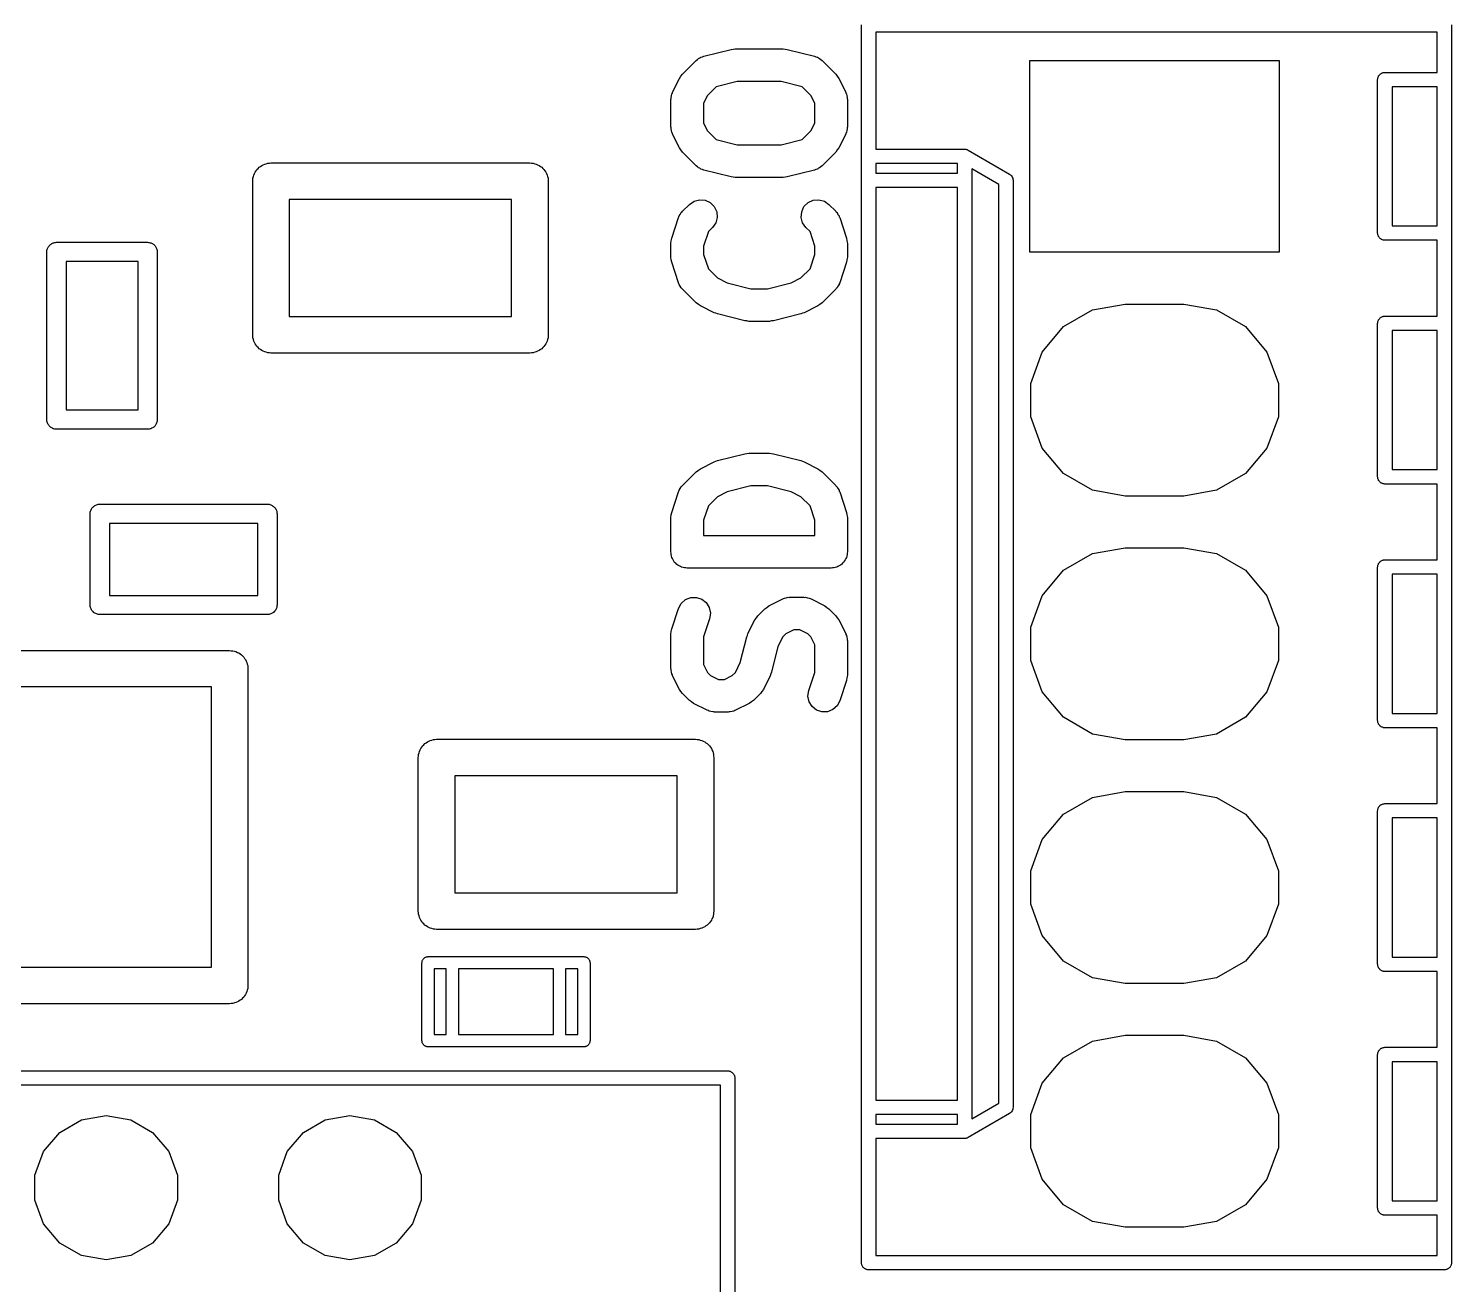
# Model space of a CAD drawing. Extents: x 10 to 287, y -200 to -10.
# Drawn here: x 165.01 to 179.84, y -133.51 to -120.42 of the extents above; entities that cross this region are included whole.
import ezdxf

# ---------------------------------------------------------------- set-up
doc = ezdxf.new("R2010")
doc.units = 0
doc.header["$MEASUREMENT"] = 0
doc.layers.add('BLACK', color=7, linetype='CONTINUOUS')

msp = doc.modelspace()

# ---------------------------------------------------------------- linework, layer by layer
at = {"layer": 'Black'}
for p, q in [((173.695, -133.28), (173.695, -120.38)), ((179.845, -120.38), (179.845, -133.28)), ((173.845, -120.455), (173.845, -121.675)), ((179.695, -120.455), (173.845, -120.455)), ((179.695, -120.875), (179.695, -120.455)), ((171.986, -120.742), (171.998, -120.731)), ((171.998, -120.731), (172.01, -120.725)), ((172.01, -120.725), (172.021, -120.717)), ((172.021, -120.717), (172.037, -120.713)), ((172.037, -120.713), (172.052, -120.707)), ((172.052, -120.707), (172.337, -120.635)), ((172.337, -120.635), (172.358, -120.634)), ((172.358, -120.634), (172.379, -120.63)), ((172.379, -120.63), (172.879, -120.63)), ((172.879, -120.63), (172.899, -120.634)), ((172.899, -120.634), (172.92, -120.635)), ((172.92, -120.635), (173.206, -120.707)), ((173.206, -120.707), (173.22, -120.713)), ((173.22, -120.713), (173.236, -120.717)), ((173.236, -120.717), (173.247, -120.725)), ((173.247, -120.725), (173.259, -120.731)), ((173.259, -120.731), (173.271, -120.742)), ((171.83, -120.894), (171.973, -120.751)), ((171.973, -120.751), (171.986, -120.742)), ((173.271, -120.742), (173.284, -120.751)), ((173.284, -120.751), (173.427, -120.894)), ((175.45, -122.75), (175.45, -120.75)), ((175.45, -120.75), (178.05, -120.75)), ((178.05, -120.75), (178.05, -122.75)), ((179.119, -120.883), (179.124, -120.88)), ((179.124, -120.88), (179.131, -120.878)), ((179.131, -120.878), (179.137, -120.876)), ((179.137, -120.876), (179.144, -120.876)), ((179.144, -120.876), (179.15, -120.875)), ((179.15, -120.875), (179.695, -120.875)), ((171.727, -121.081), (171.798, -120.938)), ((171.798, -120.938), (171.814, -120.916)), ((171.814, -120.916), (171.83, -120.894)), ((172.18, -121.025), (172.09, -121.115)), ((172.399, -120.97), (172.18, -121.025)), ((172.858, -120.97), (172.399, -120.97)), ((173.077, -121.025), (172.858, -120.97)), ((173.167, -121.115), (173.077, -121.025)), ((173.427, -120.894), (173.443, -120.916)), ((173.443, -120.916), (173.459, -120.938)), ((173.459, -120.938), (173.531, -121.081)), ((179.075, -120.95), (179.076, -120.944)), ((179.075, -122.55), (179.075, -120.95)), ((179.076, -120.937), (179.078, -120.931)), ((179.076, -120.944), (179.076, -120.937)), ((179.078, -120.931), (179.08, -120.924)), ((179.08, -120.924), (179.083, -120.919)), ((179.083, -120.919), (179.085, -120.912)), ((179.085, -120.912), (179.089, -120.907)), ((179.089, -120.907), (179.093, -120.902)), ((179.093, -120.902), (179.098, -120.898)), ((179.098, -120.898), (179.102, -120.893)), ((179.102, -120.893), (179.107, -120.889)), ((179.107, -120.889), (179.112, -120.885)), ((179.112, -120.885), (179.119, -120.883)), ((179.225, -121.025), (179.225, -122.475)), ((179.695, -121.025), (179.225, -121.025)), ((179.695, -122.475), (179.695, -121.025)), ((171.709, -121.157), (171.71, -121.147)), ((171.709, -121.443), (171.709, -121.157)), ((171.71, -121.138), (171.715, -121.119)), ((171.71, -121.147), (171.71, -121.138)), ((171.715, -121.119), (171.719, -121.099)), ((171.719, -121.099), (171.724, -121.091)), ((171.724, -121.091), (171.727, -121.081)), ((172.09, -121.115), (172.049, -121.197)), ((173.209, -121.197), (173.167, -121.115)), ((173.531, -121.081), (173.533, -121.091)), ((173.533, -121.091), (173.538, -121.099)), ((173.538, -121.099), (173.542, -121.119)), ((173.542, -121.119), (173.547, -121.138)), ((173.547, -121.138), (173.547, -121.147)), ((173.547, -121.147), (173.549, -121.157)), ((173.549, -121.157), (173.549, -121.443)), ((172.049, -121.197), (172.049, -121.403)), ((173.209, -121.403), (173.209, -121.197)), ((171.71, -121.453), (171.709, -121.443)), ((171.71, -121.462), (171.71, -121.453)), ((171.715, -121.481), (171.71, -121.462)), ((172.049, -121.403), (172.09, -121.485)), ((173.167, -121.485), (173.209, -121.403)), ((173.547, -121.462), (173.542, -121.481)), ((173.549, -121.443), (173.547, -121.453)), ((173.547, -121.453), (173.547, -121.462)), ((171.719, -121.501), (171.715, -121.481)), ((171.724, -121.509), (171.719, -121.501)), ((171.727, -121.519), (171.724, -121.509)), ((171.798, -121.662), (171.727, -121.519)), ((172.09, -121.485), (172.18, -121.575)), ((172.18, -121.575), (172.399, -121.63)), ((172.858, -121.63), (173.077, -121.575)), ((173.077, -121.575), (173.167, -121.485)), ((173.531, -121.519), (173.459, -121.662)), ((173.533, -121.509), (173.531, -121.519)), ((173.538, -121.501), (173.533, -121.509)), ((173.542, -121.481), (173.538, -121.501)), ((171.814, -121.684), (171.798, -121.662)), ((171.83, -121.706), (171.814, -121.684)), ((171.973, -121.849), (171.83, -121.706)), ((172.399, -121.63), (172.858, -121.63)), ((173.427, -121.706), (173.284, -121.849)), ((173.443, -121.684), (173.427, -121.706)), ((173.459, -121.662), (173.443, -121.684)), ((173.845, -121.675), (174.77, -121.675)), ((174.77, -121.675), (174.776, -121.676)), ((174.776, -121.676), (174.783, -121.676)), ((174.783, -121.676), (174.783, -121.676)), ((174.783, -121.676), (174.783, -121.676)), ((174.783, -121.676), (174.789, -121.678)), ((174.789, -121.678), (174.796, -121.68)), ((174.796, -121.68), (174.801, -121.683)), ((174.801, -121.683), (174.808, -121.685)), ((174.808, -121.685), (174.808, -121.685)), ((174.808, -121.685), (174.808, -121.685)), ((174.808, -121.685), (175.238, -121.935)), ((167.369, -121.93), (167.375, -121.915)), ((167.375, -121.915), (167.386, -121.902)), ((167.386, -121.902), (167.394, -121.888)), ((167.394, -121.888), (167.407, -121.877)), ((167.407, -121.877), (167.418, -121.864)), ((167.418, -121.864), (167.432, -121.856)), ((167.432, -121.856), (167.445, -121.845)), ((167.445, -121.845), (167.46, -121.839)), ((167.46, -121.839), (167.475, -121.831)), ((167.475, -121.831), (167.491, -121.828)), ((167.491, -121.828), (167.507, -121.822)), ((167.507, -121.822), (167.524, -121.822)), ((167.524, -121.822), (167.54, -121.819)), ((167.54, -121.819), (170.24, -121.819)), ((170.24, -121.819), (170.256, -121.822)), ((170.256, -121.822), (170.273, -121.822)), ((170.273, -121.822), (170.289, -121.828)), ((170.289, -121.828), (170.305, -121.831)), ((170.305, -121.831), (170.32, -121.839)), ((170.32, -121.839), (170.335, -121.845)), ((170.335, -121.845), (170.348, -121.856)), ((170.348, -121.856), (170.362, -121.864)), ((170.362, -121.864), (170.373, -121.877)), ((170.373, -121.877), (170.386, -121.888)), ((170.386, -121.888), (170.394, -121.902)), ((170.394, -121.902), (170.405, -121.915)), ((170.405, -121.915), (170.411, -121.93)), ((171.986, -121.858), (171.973, -121.849)), ((171.998, -121.869), (171.986, -121.858)), ((172.01, -121.875), (171.998, -121.869)), ((172.021, -121.883), (172.01, -121.875)), ((172.037, -121.887), (172.021, -121.883)), ((172.052, -121.893), (172.037, -121.887)), ((172.337, -121.965), (172.052, -121.893)), ((173.206, -121.893), (172.92, -121.965)), ((173.22, -121.887), (173.206, -121.893)), ((173.236, -121.883), (173.22, -121.887)), ((173.247, -121.875), (173.236, -121.883)), ((173.259, -121.869), (173.247, -121.875)), ((173.271, -121.858), (173.259, -121.869)), ((173.284, -121.849), (173.271, -121.858)), ((173.845, -121.825), (173.845, -121.925)), ((174.695, -121.825), (173.845, -121.825)), ((174.695, -121.925), (174.695, -121.825)), ((175.125, -122.043), (174.845, -121.88)), ((174.845, -121.88), (174.845, -131.78)), ((167.35, -122.01), (167.352, -121.994)), ((167.35, -123.61), (167.35, -122.01)), ((167.352, -121.977), (167.358, -121.961)), ((167.352, -121.994), (167.352, -121.977)), ((167.358, -121.961), (167.361, -121.945)), ((167.361, -121.945), (167.369, -121.93)), ((170.411, -121.93), (170.419, -121.945)), ((170.419, -121.945), (170.422, -121.961)), ((170.422, -121.961), (170.428, -121.977)), ((170.428, -121.977), (170.428, -121.994)), ((170.428, -121.994), (170.43, -122.01)), ((170.43, -122.01), (170.43, -123.61)), ((172.358, -121.966), (172.337, -121.965)), ((172.379, -121.97), (172.358, -121.966)), ((172.879, -121.97), (172.379, -121.97)), ((172.899, -121.966), (172.879, -121.97)), ((172.92, -121.965), (172.899, -121.966)), ((173.845, -121.925), (174.695, -121.925)), ((175.125, -131.617), (175.125, -122.043)), ((175.238, -121.935), (175.248, -121.943)), ((175.248, -121.943), (175.257, -121.952)), ((175.257, -121.952), (175.258, -121.952)), ((175.258, -121.952), (175.258, -121.952)), ((175.258, -121.952), (175.264, -121.963)), ((175.264, -121.963), (175.27, -121.974)), ((175.27, -121.974), (175.27, -121.974)), ((175.27, -121.974), (175.271, -121.975)), ((175.271, -121.975), (175.273, -121.987)), ((175.273, -121.987), (175.275, -122)), ((175.275, -122), (175.275, -131.66)), ((167.731, -122.2), (167.731, -123.419)), ((170.049, -122.2), (167.731, -122.2)), ((170.049, -123.419), (170.049, -122.2)), ((171.95, -122.217), (172.007, -122.202)), ((172.007, -122.202), (172.065, -122.207)), ((172.065, -122.207), (172.119, -122.232)), ((173.138, -122.232), (173.192, -122.207)), ((173.192, -122.207), (173.251, -122.202)), ((173.251, -122.202), (173.308, -122.217)), ((173.845, -122.075), (173.845, -131.585)), ((174.695, -122.075), (173.845, -122.075)), ((174.695, -131.585), (174.695, -122.075)), ((171.796, -122.371), (171.807, -122.355)), ((171.807, -122.355), (171.817, -122.337)), ((171.817, -122.337), (171.824, -122.331)), ((171.824, -122.331), (171.83, -122.323)), ((171.83, -122.323), (171.901, -122.251)), ((171.901, -122.251), (171.95, -122.217)), ((172.119, -122.232), (172.161, -122.274)), ((172.161, -122.274), (172.186, -122.327)), ((172.186, -122.327), (172.191, -122.386)), ((173.066, -122.386), (173.072, -122.327)), ((173.072, -122.327), (173.096, -122.274)), ((173.096, -122.274), (173.138, -122.232)), ((173.308, -122.217), (173.356, -122.251)), ((173.356, -122.251), (173.427, -122.323)), ((173.427, -122.323), (173.433, -122.331)), ((173.433, -122.331), (173.44, -122.337)), ((173.44, -122.337), (173.45, -122.355)), ((173.45, -122.355), (173.461, -122.371)), ((171.717, -122.603), (171.789, -122.389)), ((171.789, -122.389), (171.793, -122.38)), ((171.793, -122.38), (171.796, -122.371)), ((172.142, -122.492), (172.099, -122.535)), ((172.176, -122.443), (172.142, -122.492)), ((172.191, -122.386), (172.176, -122.443)), ((173.082, -122.443), (173.066, -122.386)), ((173.116, -122.492), (173.082, -122.443)), ((173.159, -122.535), (173.116, -122.492)), ((173.461, -122.371), (173.464, -122.38)), ((173.464, -122.38), (173.468, -122.389)), ((173.468, -122.389), (173.54, -122.603)), ((179.225, -122.475), (179.695, -122.475)), ((165.248, -122.665), (165.255, -122.659)), ((165.255, -122.659), (165.263, -122.656)), ((165.263, -122.656), (165.271, -122.652)), ((165.271, -122.652), (165.279, -122.65)), ((165.279, -122.65), (165.288, -122.647)), ((165.288, -122.647), (165.296, -122.647)), ((165.296, -122.647), (165.305, -122.646)), ((165.305, -122.646), (166.255, -122.646)), ((166.255, -122.646), (166.264, -122.647)), ((166.264, -122.647), (166.272, -122.647)), ((166.272, -122.647), (166.281, -122.65)), ((166.281, -122.65), (166.289, -122.652)), ((166.289, -122.652), (166.297, -122.656)), ((166.297, -122.656), (166.305, -122.659)), ((166.305, -122.659), (166.312, -122.665)), ((171.709, -122.657), (171.713, -122.63)), ((171.709, -122.8), (171.709, -122.657)), ((171.713, -122.63), (171.717, -122.603)), ((172.099, -122.535), (172.049, -122.685)), ((173.209, -122.685), (173.159, -122.535)), ((173.54, -122.603), (173.544, -122.63)), ((173.544, -122.63), (173.549, -122.657)), ((173.549, -122.657), (173.549, -122.8)), ((179.076, -122.556), (179.075, -122.55)), ((179.076, -122.563), (179.076, -122.556)), ((179.078, -122.569), (179.076, -122.563)), ((179.08, -122.576), (179.078, -122.569)), ((179.083, -122.581), (179.08, -122.576)), ((179.085, -122.587), (179.083, -122.581)), ((179.089, -122.593), (179.085, -122.587)), ((179.093, -122.598), (179.089, -122.593)), ((179.098, -122.602), (179.093, -122.598)), ((179.102, -122.607), (179.098, -122.602)), ((179.107, -122.611), (179.102, -122.607)), ((179.112, -122.615), (179.107, -122.611)), ((179.119, -122.617), (179.112, -122.615)), ((179.124, -122.62), (179.119, -122.617)), ((179.131, -122.622), (179.124, -122.62)), ((179.137, -122.624), (179.131, -122.622)), ((179.144, -122.624), (179.137, -122.624)), ((179.15, -122.625), (179.144, -122.624)), ((179.695, -122.625), (179.15, -122.625)), ((179.695, -123.415), (179.695, -122.625)), ((165.205, -122.746), (165.206, -122.738)), ((165.205, -124.494), (165.205, -122.746)), ((165.206, -122.729), (165.209, -122.721)), ((165.206, -122.738), (165.206, -122.729)), ((165.209, -122.721), (165.211, -122.712)), ((165.211, -122.712), (165.215, -122.704)), ((165.215, -122.704), (165.218, -122.696)), ((165.218, -122.696), (165.224, -122.689)), ((165.224, -122.689), (165.228, -122.682)), ((165.228, -122.682), (165.235, -122.676)), ((165.235, -122.676), (165.241, -122.669)), ((165.241, -122.669), (165.248, -122.665)), ((166.312, -122.665), (166.319, -122.669)), ((166.319, -122.669), (166.325, -122.676)), ((166.325, -122.676), (166.332, -122.682)), ((166.332, -122.682), (166.336, -122.689)), ((166.336, -122.689), (166.342, -122.696)), ((166.342, -122.696), (166.345, -122.704)), ((166.345, -122.704), (166.349, -122.712)), ((166.349, -122.712), (166.351, -122.721)), ((166.351, -122.721), (166.354, -122.729)), ((166.354, -122.729), (166.354, -122.738)), ((166.354, -122.738), (166.355, -122.746)), ((166.355, -122.746), (166.355, -124.494)), ((171.713, -122.827), (171.709, -122.8)), ((172.049, -122.685), (172.049, -122.772)), ((172.049, -122.772), (172.099, -122.922)), ((173.159, -122.922), (173.209, -122.772)), ((173.209, -122.772), (173.209, -122.685)), ((173.549, -122.8), (173.544, -122.827)), ((178.05, -122.75), (175.45, -122.75)), ((165.405, -122.847), (165.405, -124.393)), ((166.155, -122.847), (165.405, -122.847)), ((166.155, -124.393), (166.155, -122.847)), ((171.717, -122.854), (171.713, -122.827)), ((171.789, -123.068), (171.717, -122.854)), ((172.099, -122.922), (172.194, -123.017)), ((173.064, -123.017), (173.159, -122.922)), ((173.54, -122.854), (173.468, -123.068)), ((173.544, -122.827), (173.54, -122.854)), ((171.793, -123.077), (171.789, -123.068)), ((171.796, -123.086), (171.793, -123.077)), ((171.807, -123.102), (171.796, -123.086)), ((171.817, -123.12), (171.807, -123.102)), ((172.194, -123.017), (172.295, -123.068)), ((172.295, -123.068), (172.542, -123.13)), ((172.715, -123.13), (172.962, -123.068)), ((172.962, -123.068), (173.064, -123.017)), ((173.45, -123.102), (173.44, -123.12)), ((173.461, -123.086), (173.45, -123.102)), ((173.464, -123.077), (173.461, -123.086)), ((173.468, -123.068), (173.464, -123.077)), ((171.824, -123.126), (171.817, -123.12)), ((171.83, -123.134), (171.824, -123.126)), ((171.973, -123.277), (171.83, -123.134)), ((172.542, -123.13), (172.715, -123.13)), ((173.427, -123.134), (173.284, -123.277)), ((173.433, -123.126), (173.427, -123.134)), ((173.44, -123.12), (173.433, -123.126)), ((171.995, -123.293), (171.973, -123.277)), ((172.017, -123.309), (171.995, -123.293)), ((172.16, -123.381), (172.017, -123.309)), ((172.178, -123.386), (172.16, -123.381)), ((172.194, -123.393), (172.178, -123.386)), ((172.48, -123.465), (172.194, -123.393)), ((173.063, -123.393), (172.777, -123.465)), ((173.08, -123.386), (173.063, -123.393)), ((173.097, -123.381), (173.08, -123.386)), ((173.24, -123.309), (173.097, -123.381)), ((173.262, -123.293), (173.24, -123.309)), ((173.284, -123.277), (173.262, -123.293)), ((175.802, -123.524), (176.103, -123.35)), ((176.103, -123.35), (176.445, -123.29)), ((176.445, -123.29), (177.055, -123.29)), ((177.055, -123.29), (177.397, -123.35)), ((177.397, -123.35), (177.698, -123.524)), ((167.731, -123.419), (170.049, -123.419)), ((172.501, -123.466), (172.48, -123.465)), ((172.521, -123.47), (172.501, -123.466)), ((172.736, -123.47), (172.521, -123.47)), ((172.756, -123.466), (172.736, -123.47)), ((172.777, -123.465), (172.756, -123.466)), ((175.579, -123.79), (175.802, -123.524)), ((177.698, -123.524), (177.921, -123.79)), ((179.075, -123.49), (179.076, -123.484)), ((179.075, -125.09), (179.075, -123.49)), ((179.076, -123.477), (179.078, -123.471)), ((179.076, -123.484), (179.076, -123.477)), ((179.078, -123.471), (179.08, -123.464)), ((179.08, -123.464), (179.083, -123.459)), ((179.083, -123.459), (179.085, -123.453)), ((179.085, -123.453), (179.089, -123.447)), ((179.089, -123.447), (179.093, -123.442)), ((179.093, -123.442), (179.098, -123.438)), ((179.098, -123.438), (179.102, -123.433)), ((179.102, -123.433), (179.107, -123.429)), ((179.107, -123.429), (179.112, -123.425)), ((179.112, -123.425), (179.119, -123.423)), ((179.119, -123.423), (179.124, -123.42)), ((179.124, -123.42), (179.131, -123.418)), ((179.131, -123.418), (179.137, -123.416)), ((179.137, -123.416), (179.144, -123.416)), ((179.144, -123.416), (179.15, -123.415)), ((179.15, -123.415), (179.695, -123.415)), ((167.352, -123.626), (167.35, -123.61)), ((167.352, -123.643), (167.352, -123.626)), ((167.358, -123.659), (167.352, -123.643)), ((167.361, -123.675), (167.358, -123.659)), ((167.369, -123.69), (167.361, -123.675)), ((167.375, -123.705), (167.369, -123.69)), ((170.411, -123.69), (170.405, -123.705)), ((170.419, -123.675), (170.411, -123.69)), ((170.422, -123.659), (170.419, -123.675)), ((170.428, -123.643), (170.422, -123.659)), ((170.43, -123.61), (170.428, -123.626)), ((170.428, -123.626), (170.428, -123.643)), ((179.225, -123.565), (179.225, -125.015)), ((179.695, -123.565), (179.225, -123.565)), ((179.695, -125.015), (179.695, -123.565)), ((167.386, -123.718), (167.375, -123.705)), ((167.394, -123.732), (167.386, -123.718)), ((167.407, -123.743), (167.394, -123.732)), ((167.418, -123.756), (167.407, -123.743)), ((167.432, -123.764), (167.418, -123.756)), ((167.445, -123.775), (167.432, -123.764)), ((167.46, -123.781), (167.445, -123.775)), ((167.475, -123.789), (167.46, -123.781)), ((167.491, -123.792), (167.475, -123.789)), ((167.507, -123.798), (167.491, -123.792)), ((167.524, -123.798), (167.507, -123.798)), ((167.54, -123.8), (167.524, -123.798)), ((170.24, -123.8), (167.54, -123.8)), ((170.256, -123.798), (170.24, -123.8)), ((170.273, -123.798), (170.256, -123.798)), ((170.289, -123.792), (170.273, -123.798)), ((170.305, -123.789), (170.289, -123.792)), ((170.32, -123.781), (170.305, -123.789)), ((170.335, -123.775), (170.32, -123.781)), ((170.348, -123.764), (170.335, -123.775)), ((170.362, -123.756), (170.348, -123.764)), ((170.373, -123.743), (170.362, -123.756)), ((170.386, -123.732), (170.373, -123.743)), ((170.394, -123.718), (170.386, -123.732)), ((170.405, -123.705), (170.394, -123.718)), ((175.46, -124.116), (175.579, -123.79)), ((177.921, -123.79), (178.04, -124.116)), ((175.46, -124.464), (175.46, -124.116)), ((178.04, -124.116), (178.04, -124.464)), ((165.405, -124.393), (166.155, -124.393)), ((165.206, -124.502), (165.205, -124.494)), ((165.206, -124.511), (165.206, -124.502)), ((165.209, -124.519), (165.206, -124.511)), ((165.211, -124.528), (165.209, -124.519)), ((165.215, -124.536), (165.211, -124.528)), ((165.218, -124.544), (165.215, -124.536)), ((165.224, -124.551), (165.218, -124.544)), ((165.228, -124.558), (165.224, -124.551)), ((165.235, -124.564), (165.228, -124.558)), ((165.241, -124.571), (165.235, -124.564)), ((165.248, -124.575), (165.241, -124.571)), ((165.255, -124.581), (165.248, -124.575)), ((165.263, -124.584), (165.255, -124.581)), ((165.271, -124.588), (165.263, -124.584)), ((165.279, -124.59), (165.271, -124.588)), ((166.289, -124.588), (166.281, -124.59)), ((166.297, -124.584), (166.289, -124.588)), ((166.305, -124.581), (166.297, -124.584)), ((166.312, -124.575), (166.305, -124.581)), ((166.319, -124.571), (166.312, -124.575)), ((166.325, -124.564), (166.319, -124.571)), ((166.332, -124.558), (166.325, -124.564)), ((166.336, -124.551), (166.332, -124.558)), ((166.342, -124.544), (166.336, -124.551)), ((166.345, -124.536), (166.342, -124.544)), ((166.349, -124.528), (166.345, -124.536)), ((166.351, -124.519), (166.349, -124.528)), ((166.354, -124.511), (166.351, -124.519)), ((166.355, -124.494), (166.354, -124.502)), ((166.354, -124.502), (166.354, -124.511)), ((175.579, -124.79), (175.46, -124.464)), ((178.04, -124.464), (177.921, -124.79)), ((165.288, -124.593), (165.279, -124.59)), ((165.296, -124.593), (165.288, -124.593)), ((165.305, -124.594), (165.296, -124.593)), ((166.255, -124.594), (165.305, -124.594)), ((166.264, -124.593), (166.255, -124.594)), ((166.272, -124.593), (166.264, -124.593)), ((166.281, -124.59), (166.272, -124.593)), ((172.194, -124.921), (172.48, -124.849)), ((172.48, -124.849), (172.501, -124.848)), ((172.501, -124.848), (172.521, -124.844)), ((172.521, -124.844), (172.736, -124.844)), ((172.736, -124.844), (172.756, -124.848)), ((172.756, -124.848), (172.777, -124.849)), ((172.777, -124.849), (173.063, -124.921)), ((175.802, -125.056), (175.579, -124.79)), ((177.921, -124.79), (177.698, -125.056)), ((171.973, -125.037), (171.995, -125.021)), ((171.995, -125.021), (172.017, -125.005)), ((172.017, -125.005), (172.16, -124.934)), ((172.16, -124.934), (172.178, -124.928)), ((172.178, -124.928), (172.194, -124.921)), ((173.063, -124.921), (173.08, -124.928)), ((173.08, -124.928), (173.097, -124.934)), ((173.097, -124.934), (173.24, -125.005)), ((173.24, -125.005), (173.262, -125.021)), ((173.262, -125.021), (173.284, -125.037)), ((179.225, -125.015), (179.695, -125.015)), ((171.824, -125.188), (171.83, -125.18)), ((171.83, -125.18), (171.973, -125.037)), ((173.284, -125.037), (173.427, -125.18)), ((173.427, -125.18), (173.433, -125.188)), ((176.103, -125.23), (175.802, -125.056)), ((177.698, -125.056), (177.397, -125.23)), ((179.076, -125.096), (179.075, -125.09)), ((179.076, -125.103), (179.076, -125.096)), ((179.078, -125.109), (179.076, -125.103)), ((179.08, -125.116), (179.078, -125.109)), ((179.083, -125.121), (179.08, -125.116)), ((179.085, -125.127), (179.083, -125.121)), ((179.089, -125.133), (179.085, -125.127)), ((179.093, -125.138), (179.089, -125.133)), ((179.098, -125.142), (179.093, -125.138)), ((179.102, -125.147), (179.098, -125.142)), ((179.107, -125.151), (179.102, -125.147)), ((179.112, -125.155), (179.107, -125.151)), ((179.119, -125.157), (179.112, -125.155)), ((179.124, -125.16), (179.119, -125.157)), ((179.131, -125.162), (179.124, -125.16)), ((179.137, -125.164), (179.131, -125.162)), ((179.144, -125.164), (179.137, -125.164)), ((179.15, -125.165), (179.144, -125.164)), ((179.695, -125.165), (179.15, -125.165)), ((179.695, -125.955), (179.695, -125.165)), ((171.717, -125.461), (171.789, -125.246)), ((171.789, -125.246), (171.793, -125.238)), ((171.793, -125.238), (171.796, -125.228)), ((171.796, -125.228), (171.807, -125.212)), ((171.807, -125.212), (171.817, -125.194)), ((171.817, -125.194), (171.824, -125.188)), ((172.194, -125.297), (172.099, -125.392)), ((172.295, -125.246), (172.194, -125.297)), ((172.542, -125.184), (172.295, -125.246)), ((172.715, -125.184), (172.542, -125.184)), ((172.962, -125.246), (172.715, -125.184)), ((173.064, -125.297), (172.962, -125.246)), ((173.159, -125.392), (173.064, -125.297)), ((173.433, -125.188), (173.44, -125.194)), ((173.44, -125.194), (173.45, -125.212)), ((173.45, -125.212), (173.461, -125.228)), ((173.461, -125.228), (173.464, -125.238)), ((173.464, -125.238), (173.468, -125.246)), ((173.468, -125.246), (173.54, -125.461)), ((176.445, -125.29), (176.103, -125.23)), ((177.055, -125.29), (176.445, -125.29)), ((177.397, -125.23), (177.055, -125.29)), ((165.656, -125.475), (165.657, -125.466)), ((165.656, -126.425), (165.656, -125.475)), ((165.657, -125.458), (165.66, -125.449)), ((165.657, -125.466), (165.657, -125.458)), ((165.66, -125.449), (165.662, -125.441)), ((165.662, -125.441), (165.666, -125.433)), ((165.666, -125.433), (165.669, -125.425)), ((165.669, -125.425), (165.675, -125.418)), ((165.675, -125.418), (165.679, -125.411)), ((165.679, -125.411), (165.686, -125.405)), ((165.686, -125.405), (165.692, -125.398)), ((165.692, -125.398), (165.699, -125.394)), ((165.699, -125.394), (165.706, -125.388)), ((165.706, -125.388), (165.714, -125.385)), ((165.714, -125.385), (165.722, -125.381)), ((165.722, -125.381), (165.731, -125.379)), ((165.731, -125.379), (165.739, -125.376)), ((165.739, -125.376), (165.748, -125.376)), ((165.748, -125.376), (165.756, -125.375)), ((165.756, -125.375), (167.504, -125.375)), ((167.504, -125.375), (167.512, -125.376)), ((167.512, -125.376), (167.521, -125.376)), ((167.521, -125.376), (167.529, -125.379)), ((167.529, -125.379), (167.538, -125.381)), ((167.538, -125.381), (167.546, -125.385)), ((167.546, -125.385), (167.554, -125.388)), ((167.554, -125.388), (167.561, -125.394)), ((167.561, -125.394), (167.568, -125.398)), ((167.568, -125.398), (167.574, -125.405)), ((167.574, -125.405), (167.581, -125.411)), ((167.581, -125.411), (167.585, -125.418)), ((167.585, -125.418), (167.591, -125.425)), ((167.591, -125.425), (167.594, -125.433)), ((167.594, -125.433), (167.598, -125.441)), ((167.598, -125.441), (167.6, -125.449)), ((167.6, -125.449), (167.603, -125.458)), ((167.603, -125.458), (167.603, -125.466)), ((167.603, -125.466), (167.604, -125.475)), ((167.604, -125.475), (167.604, -126.425)), ((171.713, -125.487), (171.717, -125.461)), ((172.099, -125.392), (172.049, -125.542)), ((173.209, -125.542), (173.159, -125.392)), ((173.54, -125.461), (173.544, -125.487)), ((165.857, -125.575), (165.857, -126.325)), ((167.403, -125.575), (165.857, -125.575)), ((167.403, -126.325), (167.403, -125.575)), ((171.709, -125.514), (171.713, -125.487)), ((171.709, -125.871), (171.709, -125.514)), ((172.049, -125.542), (172.049, -125.701)), ((173.209, -125.701), (173.209, -125.542)), ((173.544, -125.487), (173.549, -125.514)), ((173.549, -125.514), (173.549, -125.871)), ((172.049, -125.701), (173.209, -125.701)), ((171.711, -125.886), (171.709, -125.871)), ((171.711, -125.901), (171.711, -125.886)), ((171.716, -125.915), (171.711, -125.901)), ((171.719, -125.93), (171.716, -125.915)), ((173.541, -125.915), (173.538, -125.93)), ((173.546, -125.901), (173.541, -125.915)), ((173.549, -125.871), (173.546, -125.886)), ((173.546, -125.886), (173.546, -125.901)), ((175.802, -126.064), (176.103, -125.89)), ((176.103, -125.89), (176.445, -125.83)), ((176.445, -125.83), (177.055, -125.83)), ((177.055, -125.83), (177.397, -125.89)), ((177.397, -125.89), (177.698, -126.064)), ((171.726, -125.942), (171.719, -125.93)), ((171.731, -125.956), (171.726, -125.942)), ((171.741, -125.968), (171.731, -125.956)), ((171.748, -125.981), (171.741, -125.968)), ((171.76, -125.99), (171.748, -125.981)), ((171.769, -126.002), (171.76, -125.99)), ((171.782, -126.009), (171.769, -126.002)), ((171.794, -126.019), (171.782, -126.009)), ((171.808, -126.024), (171.794, -126.019)), ((171.82, -126.031), (171.808, -126.024)), ((171.835, -126.034), (171.82, -126.031)), ((171.849, -126.039), (171.835, -126.034)), ((171.864, -126.039), (171.849, -126.039)), ((171.879, -126.041), (171.864, -126.039)), ((173.379, -126.041), (171.879, -126.041)), ((173.393, -126.039), (173.379, -126.041)), ((173.408, -126.039), (173.393, -126.039)), ((173.422, -126.034), (173.408, -126.039)), ((173.437, -126.031), (173.422, -126.034)), ((173.45, -126.024), (173.437, -126.031)), ((173.464, -126.019), (173.45, -126.024)), ((173.475, -126.009), (173.464, -126.019)), ((173.488, -126.002), (173.475, -126.009)), ((173.497, -125.99), (173.488, -126.002)), ((173.509, -125.981), (173.497, -125.99)), ((173.516, -125.968), (173.509, -125.981)), ((173.526, -125.956), (173.516, -125.968)), ((173.531, -125.942), (173.526, -125.956)), ((173.538, -125.93), (173.531, -125.942)), ((175.579, -126.33), (175.802, -126.064)), ((177.698, -126.064), (177.921, -126.33)), ((179.075, -126.03), (179.076, -126.024)), ((179.075, -127.63), (179.075, -126.03)), ((179.076, -126.017), (179.078, -126.011)), ((179.076, -126.024), (179.076, -126.017)), ((179.078, -126.011), (179.08, -126.004)), ((179.08, -126.004), (179.083, -125.999)), ((179.083, -125.999), (179.085, -125.992)), ((179.085, -125.992), (179.089, -125.987)), ((179.089, -125.987), (179.093, -125.982)), ((179.093, -125.982), (179.098, -125.978)), ((179.098, -125.978), (179.102, -125.973)), ((179.102, -125.973), (179.107, -125.969)), ((179.107, -125.969), (179.112, -125.965)), ((179.112, -125.965), (179.119, -125.963)), ((179.119, -125.963), (179.124, -125.96)), ((179.124, -125.96), (179.131, -125.958)), ((179.131, -125.958), (179.137, -125.956)), ((179.137, -125.956), (179.144, -125.956)), ((179.144, -125.956), (179.15, -125.955)), ((179.15, -125.955), (179.695, -125.955)), ((179.225, -126.105), (179.225, -127.555)), ((179.695, -126.105), (179.225, -126.105)), ((179.695, -127.555), (179.695, -126.105)), ((165.857, -126.325), (167.403, -126.325)), ((171.861, -126.369), (171.916, -126.348)), ((171.916, -126.348), (171.975, -126.346)), ((171.975, -126.346), (172.031, -126.365)), ((172.031, -126.365), (172.077, -126.401)), ((172.731, -126.434), (172.874, -126.362)), ((172.874, -126.362), (172.883, -126.359)), ((172.883, -126.359), (172.892, -126.355)), ((172.892, -126.355), (172.911, -126.351)), ((172.911, -126.351), (172.931, -126.345)), ((172.931, -126.345), (172.94, -126.346)), ((172.94, -126.346), (172.95, -126.344)), ((172.95, -126.344), (173.093, -126.344)), ((173.093, -126.344), (173.103, -126.346)), ((173.103, -126.346), (173.112, -126.345)), ((173.112, -126.345), (173.131, -126.351)), ((173.131, -126.351), (173.151, -126.355)), ((173.151, -126.355), (173.159, -126.359)), ((173.159, -126.359), (173.169, -126.362)), ((173.169, -126.362), (173.312, -126.434)), ((175.46, -126.656), (175.579, -126.33)), ((177.921, -126.33), (178.04, -126.656)), ((165.657, -126.434), (165.656, -126.425)), ((165.657, -126.442), (165.657, -126.434)), ((165.66, -126.451), (165.657, -126.442)), ((165.662, -126.459), (165.66, -126.451)), ((165.666, -126.467), (165.662, -126.459)), ((165.669, -126.475), (165.666, -126.467)), ((165.675, -126.482), (165.669, -126.475)), ((165.679, -126.489), (165.675, -126.482)), ((165.686, -126.495), (165.679, -126.489)), ((165.692, -126.502), (165.686, -126.495)), ((165.699, -126.506), (165.692, -126.502)), ((165.706, -126.512), (165.699, -126.506)), ((165.714, -126.515), (165.706, -126.512)), ((165.722, -126.519), (165.714, -126.515)), ((167.546, -126.515), (167.538, -126.519)), ((167.554, -126.512), (167.546, -126.515)), ((167.561, -126.506), (167.554, -126.512)), ((167.568, -126.502), (167.561, -126.506)), ((167.574, -126.495), (167.568, -126.502)), ((167.581, -126.489), (167.574, -126.495)), ((167.585, -126.482), (167.581, -126.489)), ((167.591, -126.475), (167.585, -126.482)), ((167.594, -126.467), (167.591, -126.475)), ((167.598, -126.459), (167.594, -126.467)), ((167.6, -126.451), (167.598, -126.459)), ((167.603, -126.442), (167.6, -126.451)), ((167.604, -126.425), (167.603, -126.434)), ((167.603, -126.434), (167.603, -126.442)), ((171.717, -126.675), (171.789, -126.461)), ((171.789, -126.461), (171.817, -126.409)), ((171.817, -126.409), (171.861, -126.369)), ((172.077, -126.401), (172.108, -126.452)), ((172.108, -126.452), (172.12, -126.51)), ((172.12, -126.51), (172.111, -126.568)), ((172.616, -126.537), (172.687, -126.466)), ((172.687, -126.466), (172.709, -126.45)), ((172.709, -126.45), (172.731, -126.434)), ((173.312, -126.434), (173.334, -126.45)), ((173.334, -126.45), (173.356, -126.466)), ((173.356, -126.466), (173.427, -126.537)), ((165.731, -126.521), (165.722, -126.519)), ((165.739, -126.524), (165.731, -126.521)), ((165.748, -126.524), (165.739, -126.524)), ((165.756, -126.525), (165.748, -126.524)), ((167.504, -126.525), (165.756, -126.525)), ((167.512, -126.524), (167.504, -126.525)), ((167.521, -126.524), (167.512, -126.524)), ((167.529, -126.521), (167.521, -126.524)), ((167.538, -126.519), (167.529, -126.521)), ((172.111, -126.568), (172.049, -126.756)), ((172.512, -126.724), (172.584, -126.581)), ((172.584, -126.581), (172.6, -126.559)), ((172.6, -126.559), (172.616, -126.537)), ((173.427, -126.537), (173.443, -126.559)), ((173.443, -126.559), (173.459, -126.581)), ((173.459, -126.581), (173.531, -126.724)), ((175.46, -127.004), (175.46, -126.656)), ((178.04, -126.656), (178.04, -127.004)), ((171.709, -126.729), (171.713, -126.702)), ((171.709, -127.086), (171.709, -126.729)), ((171.713, -126.702), (171.717, -126.675)), ((172.049, -126.756), (172.049, -127.046)), ((172.432, -127.026), (172.499, -126.759)), ((172.499, -126.759), (172.507, -126.742)), ((172.507, -126.742), (172.512, -126.724)), ((172.875, -126.758), (172.825, -126.859)), ((172.908, -126.725), (172.875, -126.758)), ((172.99, -126.684), (172.908, -126.725)), ((173.053, -126.684), (172.99, -126.684)), ((173.135, -126.725), (173.053, -126.684)), ((173.167, -126.758), (173.135, -126.725)), ((173.209, -126.84), (173.167, -126.758)), ((173.531, -126.724), (173.533, -126.733)), ((173.533, -126.733), (173.538, -126.742)), ((173.538, -126.742), (173.542, -126.761)), ((173.542, -126.761), (173.547, -126.781)), ((173.547, -126.781), (173.547, -126.79)), ((173.547, -126.79), (173.549, -126.8)), ((173.549, -126.8), (173.549, -127.157)), ((162.31, -126.899), (167.11, -126.899)), ((167.11, -126.899), (167.126, -126.902)), ((167.126, -126.902), (167.143, -126.902)), ((167.143, -126.902), (167.159, -126.908)), ((167.159, -126.908), (167.175, -126.911)), ((167.175, -126.911), (167.19, -126.919)), ((167.19, -126.919), (167.205, -126.925)), ((167.205, -126.925), (167.218, -126.936)), ((167.218, -126.936), (167.232, -126.944)), ((167.232, -126.944), (167.243, -126.957)), ((167.243, -126.957), (167.256, -126.968)), ((172.825, -126.859), (172.758, -127.127)), ((173.209, -127.13), (173.209, -126.84)), ((167.256, -126.968), (167.264, -126.982)), ((167.264, -126.982), (167.275, -126.995)), ((167.275, -126.995), (167.281, -127.01)), ((167.281, -127.01), (167.289, -127.025)), ((167.289, -127.025), (167.292, -127.041)), ((167.292, -127.041), (167.298, -127.057)), ((167.298, -127.057), (167.298, -127.074)), ((167.298, -127.074), (167.3, -127.09)), ((167.3, -127.09), (167.3, -130.39)), ((171.71, -127.095), (171.709, -127.086)), ((171.71, -127.105), (171.71, -127.095)), ((171.715, -127.124), (171.71, -127.105)), ((172.049, -127.046), (172.09, -127.128)), ((172.382, -127.128), (172.432, -127.026)), ((175.579, -127.33), (175.46, -127.004)), ((178.04, -127.004), (177.921, -127.33)), ((171.719, -127.144), (171.715, -127.124)), ((171.724, -127.152), (171.719, -127.144)), ((171.727, -127.162), (171.724, -127.152)), ((171.798, -127.305), (171.727, -127.162)), ((172.09, -127.128), (172.122, -127.16)), ((172.122, -127.16), (172.204, -127.201)), ((172.204, -127.201), (172.267, -127.201)), ((172.267, -127.201), (172.349, -127.16)), ((172.349, -127.16), (172.382, -127.128)), ((172.745, -127.162), (172.673, -127.305)), ((172.75, -127.144), (172.745, -127.162)), ((172.758, -127.127), (172.75, -127.144)), ((173.146, -127.318), (173.209, -127.13)), ((173.54, -127.211), (173.468, -127.425)), ((173.544, -127.184), (173.54, -127.211)), ((173.549, -127.157), (173.544, -127.184)), ((166.919, -127.28), (162.5, -127.28)), ((166.919, -130.2), (166.919, -127.28)), ((171.814, -127.326), (171.798, -127.305)), ((171.83, -127.349), (171.814, -127.326)), ((171.901, -127.42), (171.83, -127.349)), ((172.642, -127.349), (172.57, -127.42)), ((172.657, -127.326), (172.642, -127.349)), ((172.673, -127.305), (172.657, -127.326)), ((173.137, -127.376), (173.146, -127.318)), ((173.149, -127.434), (173.137, -127.376)), ((175.802, -127.596), (175.579, -127.33)), ((177.921, -127.33), (177.698, -127.596)), ((171.924, -127.436), (171.901, -127.42)), ((171.945, -127.452), (171.924, -127.436)), ((172.088, -127.523), (171.945, -127.452)), ((172.098, -127.526), (172.088, -127.523)), ((172.106, -127.531), (172.098, -127.526)), ((172.126, -127.535), (172.106, -127.531)), ((172.145, -127.54), (172.126, -127.535)), ((172.155, -127.54), (172.145, -127.54)), ((172.164, -127.541), (172.155, -127.54)), ((172.307, -127.541), (172.164, -127.541)), ((172.317, -127.54), (172.307, -127.541)), ((172.327, -127.54), (172.317, -127.54)), ((172.346, -127.535), (172.327, -127.54)), ((172.365, -127.531), (172.346, -127.535)), ((172.374, -127.526), (172.365, -127.531)), ((172.383, -127.523), (172.374, -127.526)), ((172.526, -127.452), (172.383, -127.523)), ((172.548, -127.436), (172.526, -127.452)), ((172.57, -127.42), (172.548, -127.436)), ((173.18, -127.484), (173.149, -127.434)), ((173.226, -127.521), (173.18, -127.484)), ((173.282, -127.54), (173.226, -127.521)), ((173.341, -127.538), (173.282, -127.54)), ((173.396, -127.516), (173.341, -127.538)), ((173.44, -127.477), (173.396, -127.516)), ((173.468, -127.425), (173.44, -127.477)), ((179.225, -127.555), (179.695, -127.555)), ((176.103, -127.77), (175.802, -127.596)), ((177.698, -127.596), (177.397, -127.77)), ((179.076, -127.636), (179.075, -127.63)), ((179.076, -127.643), (179.076, -127.636)), ((179.078, -127.649), (179.076, -127.643)), ((179.08, -127.656), (179.078, -127.649)), ((179.083, -127.661), (179.08, -127.656)), ((179.085, -127.667), (179.083, -127.661)), ((179.089, -127.673), (179.085, -127.667)), ((179.093, -127.678), (179.089, -127.673)), ((179.098, -127.682), (179.093, -127.678)), ((179.102, -127.687), (179.098, -127.682)), ((179.107, -127.691), (179.102, -127.687)), ((179.112, -127.695), (179.107, -127.691)), ((179.119, -127.697), (179.112, -127.695)), ((179.124, -127.7), (179.119, -127.697)), ((179.131, -127.702), (179.124, -127.7)), ((179.137, -127.704), (179.131, -127.702)), ((169.158, -127.862), (169.171, -127.851)), ((169.171, -127.851), (169.186, -127.845)), ((169.186, -127.845), (169.201, -127.837)), ((169.201, -127.837), (169.217, -127.834)), ((169.217, -127.834), (169.233, -127.828)), ((169.233, -127.828), (169.25, -127.828)), ((169.25, -127.828), (169.266, -127.825)), ((169.266, -127.825), (171.966, -127.825)), ((171.966, -127.825), (171.982, -127.828)), ((171.982, -127.828), (171.999, -127.828)), ((171.999, -127.828), (172.015, -127.834)), ((172.015, -127.834), (172.031, -127.837)), ((172.031, -127.837), (172.046, -127.845)), ((172.046, -127.845), (172.061, -127.851)), ((172.061, -127.851), (172.074, -127.862)), ((176.445, -127.83), (176.103, -127.77)), ((177.055, -127.83), (176.445, -127.83)), ((177.397, -127.77), (177.055, -127.83)), ((179.144, -127.704), (179.137, -127.704)), ((179.15, -127.705), (179.144, -127.704)), ((179.695, -127.705), (179.15, -127.705)), ((179.695, -128.495), (179.695, -127.705)), ((169.076, -128.016), (169.078, -128)), ((169.078, -127.983), (169.084, -127.967)), ((169.078, -128), (169.078, -127.983)), ((169.084, -127.967), (169.087, -127.951)), ((169.087, -127.951), (169.095, -127.936)), ((169.095, -127.936), (169.101, -127.921)), ((169.101, -127.921), (169.112, -127.908)), ((169.112, -127.908), (169.12, -127.894)), ((169.12, -127.894), (169.133, -127.883)), ((169.133, -127.883), (169.144, -127.87)), ((169.144, -127.87), (169.158, -127.862)), ((172.074, -127.862), (172.088, -127.87)), ((172.088, -127.87), (172.099, -127.883)), ((172.099, -127.883), (172.112, -127.894)), ((172.112, -127.894), (172.12, -127.908)), ((172.12, -127.908), (172.131, -127.921)), ((172.131, -127.921), (172.137, -127.936)), ((172.137, -127.936), (172.145, -127.951)), ((172.145, -127.951), (172.148, -127.967)), ((172.148, -127.967), (172.154, -127.983)), ((172.154, -127.983), (172.154, -128)), ((172.154, -128), (172.156, -128.016)), ((169.076, -129.616), (169.076, -128.016)), ((172.156, -128.016), (172.156, -129.616)), ((169.457, -128.207), (169.457, -129.425)), ((171.775, -128.207), (169.457, -128.207)), ((171.775, -129.425), (171.775, -128.207)), ((175.802, -128.604), (176.103, -128.43)), ((176.103, -128.43), (176.445, -128.37)), ((176.445, -128.37), (177.055, -128.37)), ((177.055, -128.37), (177.397, -128.43)), ((177.397, -128.43), (177.698, -128.604)), ((179.075, -128.57), (179.076, -128.564)), ((179.075, -130.17), (179.075, -128.57)), ((179.076, -128.557), (179.078, -128.551)), ((179.076, -128.564), (179.076, -128.557)), ((179.078, -128.551), (179.08, -128.544)), ((179.08, -128.544), (179.083, -128.539)), ((179.083, -128.539), (179.085, -128.532)), ((179.085, -128.532), (179.089, -128.527)), ((179.089, -128.527), (179.093, -128.522)), ((179.093, -128.522), (179.098, -128.518)), ((179.098, -128.518), (179.102, -128.513)), ((179.102, -128.513), (179.107, -128.509)), ((179.107, -128.509), (179.112, -128.505)), ((179.112, -128.505), (179.119, -128.503)), ((179.119, -128.503), (179.124, -128.5)), ((179.124, -128.5), (179.131, -128.498)), ((179.131, -128.498), (179.137, -128.496)), ((179.137, -128.496), (179.144, -128.496)), ((179.144, -128.496), (179.15, -128.495)), ((179.15, -128.495), (179.695, -128.495)), ((175.579, -128.87), (175.802, -128.604)), ((177.698, -128.604), (177.921, -128.87)), ((179.225, -128.645), (179.225, -130.095)), ((179.695, -128.645), (179.225, -128.645)), ((179.695, -130.095), (179.695, -128.645)), ((175.46, -129.196), (175.579, -128.87)), ((177.921, -128.87), (178.04, -129.196)), ((175.46, -129.544), (175.46, -129.196)), ((178.04, -129.196), (178.04, -129.544)), ((169.457, -129.425), (171.775, -129.425)), ((169.078, -129.632), (169.076, -129.616)), ((172.156, -129.616), (172.154, -129.632)), ((175.579, -129.87), (175.46, -129.544)), ((178.04, -129.544), (177.921, -129.87)), ((169.078, -129.649), (169.078, -129.632)), ((169.084, -129.665), (169.078, -129.649)), ((169.087, -129.681), (169.084, -129.665)), ((169.095, -129.696), (169.087, -129.681)), ((169.101, -129.711), (169.095, -129.696)), ((169.112, -129.724), (169.101, -129.711)), ((169.12, -129.738), (169.112, -129.724)), ((169.133, -129.749), (169.12, -129.738)), ((169.144, -129.762), (169.133, -129.749)), ((169.158, -129.77), (169.144, -129.762)), ((169.171, -129.781), (169.158, -129.77)), ((172.074, -129.77), (172.061, -129.781)), ((172.088, -129.762), (172.074, -129.77)), ((172.099, -129.749), (172.088, -129.762)), ((172.112, -129.738), (172.099, -129.749)), ((172.12, -129.724), (172.112, -129.738)), ((172.131, -129.711), (172.12, -129.724)), ((172.137, -129.696), (172.131, -129.711)), ((172.145, -129.681), (172.137, -129.696)), ((172.148, -129.665), (172.145, -129.681)), ((172.154, -129.649), (172.148, -129.665)), ((172.154, -129.632), (172.154, -129.649)), ((169.186, -129.787), (169.171, -129.781)), ((169.201, -129.795), (169.186, -129.787)), ((169.217, -129.798), (169.201, -129.795)), ((169.233, -129.804), (169.217, -129.798)), ((169.25, -129.804), (169.233, -129.804)), ((169.266, -129.806), (169.25, -129.804)), ((171.966, -129.806), (169.266, -129.806)), ((171.982, -129.804), (171.966, -129.806)), ((171.999, -129.804), (171.982, -129.804)), ((172.015, -129.798), (171.999, -129.804)), ((172.031, -129.795), (172.015, -129.798)), ((172.046, -129.787), (172.031, -129.795)), ((172.061, -129.781), (172.046, -129.787)), ((175.802, -130.136), (175.579, -129.87)), ((177.921, -129.87), (177.698, -130.136)), ((162.5, -130.2), (166.919, -130.2)), ((169.114, -130.154), (169.115, -130.148)), ((169.114, -130.966), (169.114, -130.154)), ((169.115, -130.143), (169.117, -130.137)), ((169.115, -130.148), (169.115, -130.143)), ((169.117, -130.137), (169.118, -130.132)), ((169.118, -130.132), (169.12, -130.127)), ((169.12, -130.127), (169.122, -130.122)), ((169.122, -130.122), (169.126, -130.118)), ((169.126, -130.118), (169.129, -130.113)), ((169.129, -130.113), (169.133, -130.109)), ((169.133, -130.109), (169.136, -130.105)), ((169.136, -130.105), (169.141, -130.102)), ((169.141, -130.102), (169.145, -130.099)), ((169.145, -130.099), (169.151, -130.097)), ((169.151, -130.097), (169.155, -130.094)), ((169.155, -130.094), (169.161, -130.093)), ((169.161, -130.093), (169.166, -130.091)), ((169.166, -130.091), (169.172, -130.091)), ((169.172, -130.091), (169.177, -130.09)), ((169.177, -130.09), (170.803, -130.09)), ((169.241, -130.217), (169.241, -130.903)), ((169.368, -130.217), (169.241, -130.217)), ((169.368, -130.903), (169.368, -130.217)), ((169.495, -130.217), (169.495, -130.903)), ((170.485, -130.217), (169.495, -130.217)), ((170.485, -130.903), (170.485, -130.217)), ((170.612, -130.217), (170.612, -130.903)), ((170.739, -130.217), (170.612, -130.217)), ((170.739, -130.903), (170.739, -130.217)), ((170.803, -130.09), (170.808, -130.091)), ((170.808, -130.091), (170.814, -130.091)), ((170.814, -130.091), (170.819, -130.093)), ((170.819, -130.093), (170.825, -130.094)), ((170.825, -130.094), (170.829, -130.097)), ((170.829, -130.097), (170.835, -130.099)), ((170.835, -130.099), (170.839, -130.102)), ((170.839, -130.102), (170.844, -130.105)), ((170.844, -130.105), (170.847, -130.109)), ((170.847, -130.109), (170.851, -130.113)), ((170.851, -130.113), (170.854, -130.118)), ((170.854, -130.118), (170.858, -130.122)), ((170.858, -130.122), (170.86, -130.127)), ((170.86, -130.127), (170.862, -130.132)), ((170.862, -130.132), (170.863, -130.137)), ((170.863, -130.137), (170.865, -130.143)), ((170.865, -130.143), (170.865, -130.148)), ((170.865, -130.148), (170.866, -130.154)), ((170.866, -130.154), (170.866, -130.966)), ((176.103, -130.31), (175.802, -130.136)), ((177.698, -130.136), (177.397, -130.31)), ((179.076, -130.176), (179.075, -130.17)), ((179.076, -130.183), (179.076, -130.176)), ((179.078, -130.189), (179.076, -130.183)), ((179.08, -130.196), (179.078, -130.189)), ((179.083, -130.201), (179.08, -130.196)), ((179.085, -130.207), (179.083, -130.201)), ((179.089, -130.213), (179.085, -130.207)), ((179.093, -130.218), (179.089, -130.213)), ((179.098, -130.222), (179.093, -130.218)), ((179.102, -130.227), (179.098, -130.222)), ((179.225, -130.095), (179.695, -130.095)), ((176.445, -130.37), (176.103, -130.31)), ((177.055, -130.37), (176.445, -130.37)), ((177.397, -130.31), (177.055, -130.37)), ((179.107, -130.231), (179.102, -130.227)), ((179.112, -130.235), (179.107, -130.231)), ((179.119, -130.237), (179.112, -130.235)), ((179.124, -130.24), (179.119, -130.237)), ((179.131, -130.242), (179.124, -130.24)), ((179.137, -130.244), (179.131, -130.242)), ((179.144, -130.244), (179.137, -130.244)), ((179.15, -130.245), (179.144, -130.244)), ((179.695, -130.245), (179.15, -130.245)), ((179.695, -131.035), (179.695, -130.245)), ((167.256, -130.512), (167.243, -130.523)), ((167.264, -130.498), (167.256, -130.512)), ((167.275, -130.485), (167.264, -130.498)), ((167.281, -130.47), (167.275, -130.485)), ((167.289, -130.455), (167.281, -130.47)), ((167.292, -130.439), (167.289, -130.455)), ((167.298, -130.423), (167.292, -130.439)), ((167.3, -130.39), (167.298, -130.406)), ((167.298, -130.406), (167.298, -130.423)), ((167.11, -130.581), (162.31, -130.581)), ((167.126, -130.578), (167.11, -130.581)), ((167.143, -130.578), (167.126, -130.578)), ((167.159, -130.572), (167.143, -130.578)), ((167.175, -130.569), (167.159, -130.572)), ((167.19, -130.561), (167.175, -130.569)), ((167.205, -130.555), (167.19, -130.561)), ((167.218, -130.544), (167.205, -130.555)), ((167.232, -130.536), (167.218, -130.544)), ((167.243, -130.523), (167.232, -130.536)), ((169.115, -130.972), (169.114, -130.966)), ((169.241, -130.903), (169.368, -130.903)), ((169.495, -130.903), (170.485, -130.903)), ((170.612, -130.903), (170.739, -130.903)), ((170.866, -130.966), (170.865, -130.972)), ((176.103, -130.97), (176.445, -130.91)), ((176.445, -130.91), (177.055, -130.91)), ((177.055, -130.91), (177.397, -130.97)), ((169.115, -130.977), (169.115, -130.972)), ((169.117, -130.983), (169.115, -130.977)), ((169.118, -130.988), (169.117, -130.983)), ((169.12, -130.993), (169.118, -130.988)), ((169.122, -130.998), (169.12, -130.993)), ((169.126, -131.002), (169.122, -130.998)), ((169.129, -131.007), (169.126, -131.002)), ((169.133, -131.011), (169.129, -131.007)), ((169.136, -131.015), (169.133, -131.011)), ((169.141, -131.018), (169.136, -131.015)), ((169.145, -131.021), (169.141, -131.018)), ((169.151, -131.023), (169.145, -131.021)), ((169.155, -131.026), (169.151, -131.023)), ((169.161, -131.027), (169.155, -131.026)), ((169.166, -131.029), (169.161, -131.027)), ((169.172, -131.029), (169.166, -131.029)), ((169.177, -131.03), (169.172, -131.029)), ((170.803, -131.03), (169.177, -131.03)), ((170.808, -131.029), (170.803, -131.03)), ((170.814, -131.029), (170.808, -131.029)), ((170.819, -131.027), (170.814, -131.029)), ((170.825, -131.026), (170.819, -131.027)), ((170.829, -131.023), (170.825, -131.026)), ((170.835, -131.021), (170.829, -131.023)), ((170.839, -131.018), (170.835, -131.021)), ((170.844, -131.015), (170.839, -131.018)), ((170.847, -131.011), (170.844, -131.015)), ((170.851, -131.007), (170.847, -131.011)), ((170.854, -131.002), (170.851, -131.007)), ((170.858, -130.998), (170.854, -131.002)), ((170.86, -130.993), (170.858, -130.998)), ((170.862, -130.988), (170.86, -130.993)), ((170.863, -130.983), (170.862, -130.988)), ((170.865, -130.977), (170.863, -130.983)), ((170.865, -130.972), (170.865, -130.977)), ((175.802, -131.144), (176.103, -130.97)), ((177.397, -130.97), (177.698, -131.144)), ((179.075, -131.11), (179.076, -131.104)), ((179.075, -132.71), (179.075, -131.11)), ((179.076, -131.097), (179.078, -131.091)), ((179.076, -131.104), (179.076, -131.097)), ((179.078, -131.091), (179.08, -131.084)), ((179.08, -131.084), (179.083, -131.079)), ((179.083, -131.079), (179.085, -131.072)), ((179.085, -131.072), (179.089, -131.067)), ((179.089, -131.067), (179.093, -131.062)), ((179.093, -131.062), (179.098, -131.058)), ((179.098, -131.058), (179.102, -131.053)), ((179.102, -131.053), (179.107, -131.049)), ((179.107, -131.049), (179.112, -131.045)), ((179.112, -131.045), (179.119, -131.043)), ((179.119, -131.043), (179.124, -131.04)), ((179.124, -131.04), (179.131, -131.038)), ((179.131, -131.038), (179.137, -131.036)), ((179.137, -131.036), (179.144, -131.036)), ((179.144, -131.036), (179.15, -131.035)), ((179.15, -131.035), (179.695, -131.035)), ((175.579, -131.41), (175.802, -131.144)), ((177.698, -131.144), (177.921, -131.41)), ((179.225, -131.185), (179.225, -132.635)), ((179.695, -131.185), (179.225, -131.185)), ((179.695, -132.635), (179.695, -131.185)), ((157.314, -131.28), (172.3, -131.28)), ((172.3, -131.28), (172.306, -131.281)), ((172.306, -131.281), (172.313, -131.281)), ((172.313, -131.281), (172.319, -131.283)), ((172.319, -131.283), (172.326, -131.284)), ((172.326, -131.284), (172.331, -131.288)), ((172.331, -131.288), (172.337, -131.29)), ((172.337, -131.29), (172.342, -131.294)), ((172.342, -131.294), (172.348, -131.297)), ((172.348, -131.297), (172.352, -131.302)), ((172.352, -131.302), (172.357, -131.307)), ((172.357, -131.307), (172.361, -131.312)), ((172.361, -131.312), (172.365, -131.317)), ((172.365, -131.317), (172.367, -131.324)), ((172.367, -131.324), (172.37, -131.329)), ((172.37, -131.329), (172.371, -131.336)), ((172.371, -131.336), (172.374, -131.342)), ((172.374, -131.342), (172.374, -131.348)), ((172.374, -131.348), (172.375, -131.355)), ((172.375, -131.355), (172.375, -134.009)), ((175.46, -131.736), (175.579, -131.41)), ((177.921, -131.41), (178.04, -131.736)), ((172.225, -131.43), (157.389, -131.43)), ((172.225, -133.923), (172.225, -131.43)), ((173.845, -131.585), (174.695, -131.585)), ((174.845, -131.78), (175.125, -131.617)), ((175.257, -131.708), (175.248, -131.717)), ((175.258, -131.708), (175.257, -131.708)), ((175.264, -131.697), (175.258, -131.708)), ((175.258, -131.708), (175.258, -131.708)), ((175.27, -131.686), (175.264, -131.697)), ((175.271, -131.685), (175.27, -131.686)), ((175.27, -131.686), (175.27, -131.686)), ((175.273, -131.673), (175.271, -131.685)), ((175.275, -131.66), (175.273, -131.673)), ((165.339, -131.921), (165.565, -131.79)), ((165.565, -131.79), (165.823, -131.744)), ((165.823, -131.744), (166.081, -131.79)), ((166.081, -131.79), (166.307, -131.921)), ((167.879, -131.921), (168.105, -131.79)), ((168.105, -131.79), (168.363, -131.744)), ((168.363, -131.744), (168.621, -131.79)), ((168.621, -131.79), (168.847, -131.921)), ((173.845, -131.735), (173.845, -131.835)), ((174.695, -131.735), (173.845, -131.735)), ((173.845, -131.835), (174.695, -131.835)), ((174.695, -131.835), (174.695, -131.735)), ((175.238, -131.725), (174.808, -131.975)), ((175.248, -131.717), (175.238, -131.725)), ((175.46, -132.084), (175.46, -131.736)), ((178.04, -131.736), (178.04, -132.084)), ((165.17, -132.121), (165.339, -131.921)), ((166.307, -131.921), (166.475, -132.121)), ((167.71, -132.121), (167.879, -131.921)), ((168.847, -131.921), (169.015, -132.121)), ((174.77, -131.985), (173.845, -131.985)), ((173.845, -131.985), (173.845, -133.205)), ((174.776, -131.984), (174.77, -131.985)), ((174.783, -131.984), (174.776, -131.984)), ((174.789, -131.982), (174.783, -131.984)), ((174.783, -131.984), (174.783, -131.984)), ((174.783, -131.984), (174.783, -131.984)), ((174.796, -131.98), (174.789, -131.982)), ((174.801, -131.977), (174.796, -131.98)), ((174.808, -131.975), (174.801, -131.977)), ((174.808, -131.975), (174.808, -131.975)), ((174.808, -131.975), (174.808, -131.975)), ((165.081, -132.367), (165.17, -132.121)), ((166.475, -132.121), (166.565, -132.367)), ((167.621, -132.367), (167.71, -132.121)), ((169.015, -132.121), (169.105, -132.367)), ((175.579, -132.41), (175.46, -132.084)), ((178.04, -132.084), (177.921, -132.41)), ((165.081, -132.629), (165.081, -132.367)), ((166.565, -132.367), (166.565, -132.629)), ((167.621, -132.629), (167.621, -132.367)), ((169.105, -132.367), (169.105, -132.629)), ((175.802, -132.676), (175.579, -132.41)), ((177.921, -132.41), (177.698, -132.676)), ((165.17, -132.875), (165.081, -132.629)), ((166.565, -132.629), (166.475, -132.875)), ((167.71, -132.875), (167.621, -132.629)), ((169.105, -132.629), (169.015, -132.875)), ((176.103, -132.85), (175.802, -132.676)), ((177.698, -132.676), (177.397, -132.85)), ((179.076, -132.716), (179.075, -132.71)), ((179.076, -132.723), (179.076, -132.716)), ((179.078, -132.729), (179.076, -132.723)), ((179.08, -132.736), (179.078, -132.729)), ((179.083, -132.741), (179.08, -132.736)), ((179.085, -132.748), (179.083, -132.741)), ((179.225, -132.635), (179.695, -132.635)), ((165.339, -133.075), (165.17, -132.875)), ((166.475, -132.875), (166.307, -133.075)), ((167.879, -133.075), (167.71, -132.875)), ((169.015, -132.875), (168.847, -133.075)), ((176.445, -132.91), (176.103, -132.85)), ((177.397, -132.85), (177.055, -132.91)), ((179.089, -132.753), (179.085, -132.748)), ((179.093, -132.758), (179.089, -132.753)), ((179.098, -132.762), (179.093, -132.758)), ((179.102, -132.767), (179.098, -132.762)), ((179.107, -132.771), (179.102, -132.767)), ((179.112, -132.775), (179.107, -132.771)), ((179.119, -132.777), (179.112, -132.775)), ((179.124, -132.78), (179.119, -132.777)), ((179.131, -132.782), (179.124, -132.78)), ((179.137, -132.784), (179.131, -132.782)), ((179.144, -132.784), (179.137, -132.784)), ((179.15, -132.785), (179.144, -132.784)), ((179.695, -132.785), (179.15, -132.785)), ((179.695, -133.205), (179.695, -132.785)), ((177.055, -132.91), (176.445, -132.91)), ((165.565, -133.206), (165.339, -133.075)), ((166.307, -133.075), (166.081, -133.206)), ((168.105, -133.206), (167.879, -133.075)), ((168.847, -133.075), (168.621, -133.206)), ((165.823, -133.251), (165.565, -133.206)), ((166.081, -133.206), (165.823, -133.251)), ((168.363, -133.251), (168.105, -133.206)), ((168.621, -133.206), (168.363, -133.251)), ((173.696, -133.286), (173.695, -133.28)), ((173.696, -133.293), (173.696, -133.286)), ((173.698, -133.299), (173.696, -133.293)), ((173.7, -133.306), (173.698, -133.299)), ((173.703, -133.311), (173.7, -133.306)), ((173.705, -133.317), (173.703, -133.311)), ((173.709, -133.323), (173.705, -133.317)), ((173.713, -133.328), (173.709, -133.323)), ((173.718, -133.332), (173.713, -133.328)), ((173.722, -133.337), (173.718, -133.332)), ((173.727, -133.341), (173.722, -133.337)), ((173.845, -133.205), (179.695, -133.205)), ((179.818, -133.337), (179.813, -133.341)), ((179.822, -133.332), (179.818, -133.337)), ((179.827, -133.328), (179.822, -133.332)), ((179.831, -133.323), (179.827, -133.328)), ((179.835, -133.317), (179.831, -133.323)), ((179.837, -133.311), (179.835, -133.317)), ((179.84, -133.306), (179.837, -133.311)), ((179.842, -133.299), (179.84, -133.306)), ((179.844, -133.293), (179.842, -133.299)), ((179.845, -133.28), (179.844, -133.286)), ((179.844, -133.286), (179.844, -133.293)), ((173.732, -133.345), (173.727, -133.341)), ((173.739, -133.347), (173.732, -133.345)), ((173.744, -133.35), (173.739, -133.347)), ((173.751, -133.352), (173.744, -133.35)), ((173.757, -133.354), (173.751, -133.352)), ((173.764, -133.354), (173.757, -133.354)), ((173.77, -133.355), (173.764, -133.354)), ((179.77, -133.355), (173.77, -133.355)), ((179.776, -133.354), (179.77, -133.355)), ((179.783, -133.354), (179.776, -133.354)), ((179.789, -133.352), (179.783, -133.354)), ((179.796, -133.35), (179.789, -133.352)), ((179.801, -133.347), (179.796, -133.35)), ((179.808, -133.345), (179.801, -133.347)), ((179.813, -133.341), (179.808, -133.345))]:
    msp.add_line(p, q, dxfattribs=at)

doc.saveas('drawing.dxf')
